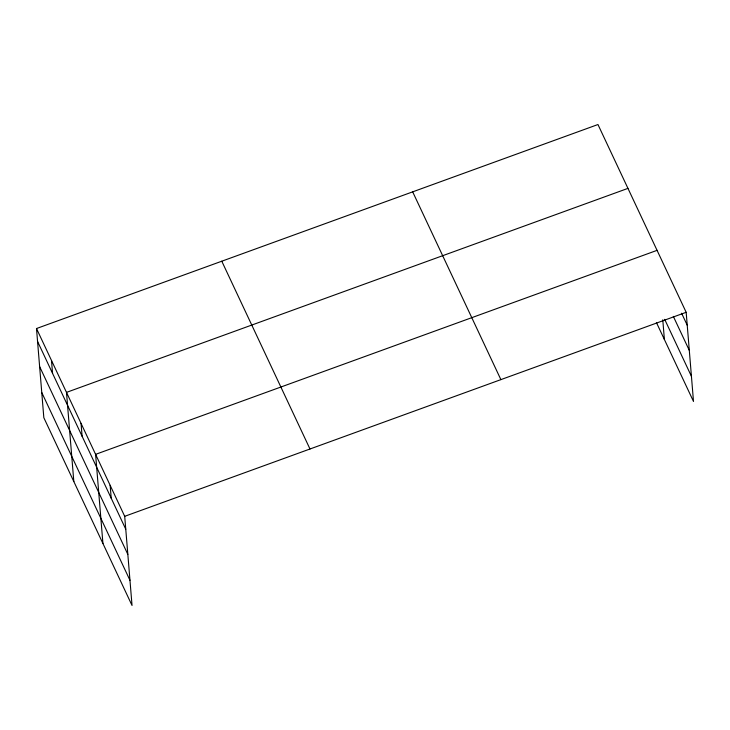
<?xml version="1.0" encoding="UTF-8"?>
<svg xmlns="http://www.w3.org/2000/svg" width="730" height="730" viewBox="0 0 730 730"><rect width="100%" height="100%" fill="white"/><g stroke="black" fill="none" stroke-linecap="round" stroke-linejoin="round"><path stroke-width="1.09" d="M36.5 328.536L124.702 516.32L132.039 605.471L43.827 417.697L36.5 328.536L597.961 124.529L686.173 312.303L693.5 401.463L656.407 322.505M627.955 188.376L66.494 392.384L73.821 481.535M657.064 250.344L95.603 454.352L102.93 543.503M124.702 516.32L686.173 312.303M681.601 313.225L687.231 325.215M673.334 316.391L689.303 350.382M664.674 319.329L691.429 376.306M412.678 191.853L500.889 379.627M221.783 261.212L309.985 448.996M37.558 341.439L125.77 529.223M39.63 366.606L127.832 554.389M41.765 392.53L129.967 580.313M662.776 319.804L664.391 339.496M110.148 485.331L111.215 498.243M81.048 423.363L82.107 436.275M51.492 360.456L52.56 373.368"/></g></svg>
